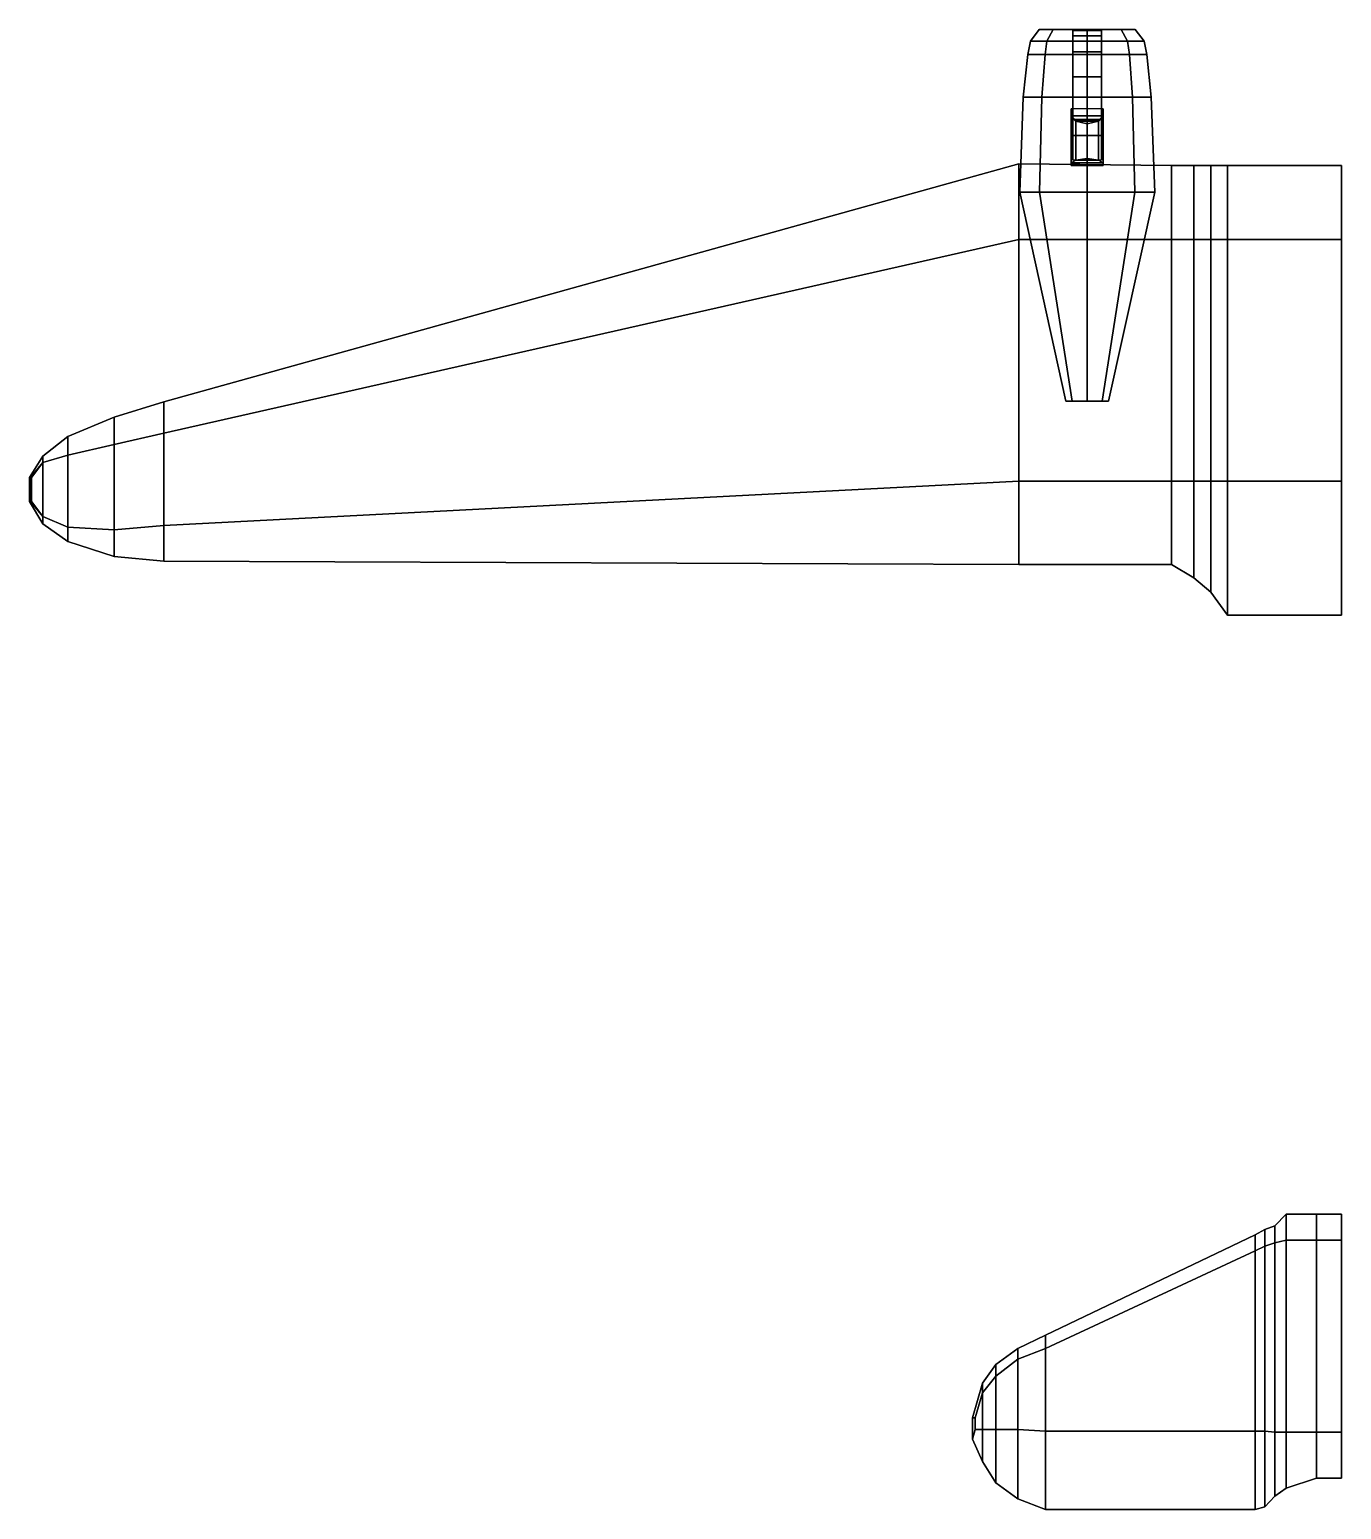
# Model space of a CAD drawing. Extents: x -14.8 to 0, y -9.8 to 6.8.
import ezdxf

# ---------------------------------------------------------------- set-up
doc = ezdxf.new("R2010")
doc.units = 0
doc.layers.add('WING2', color=1, linetype='CONTINUOUS')

msp = doc.modelspace()

# ---------------------------------------------------------------- linework, layer by layer
at = {"layer": 'WING2'}
for points in [[(-3.5, 6.7, -0.95), (-3.313, 6.7, -1.403), (-3.242, 6.83, -1.332), (-3.4, 6.83, -0.95)], [(-3.313, 6.7, -0.497), (-3.5, 6.7, -0.95), (-3.4, 6.83, -0.95), (-3.242, 6.83, -0.568)], [(-2.32, 6.83, -0.95), (-3.242, 6.83, -0.568), (-3.4, 6.83, -0.95), (-2.478, 6.83, -1.332)], [(-2.478, 6.83, -1.332), (-3.4, 6.83, -0.95), (-3.242, 6.83, -1.332), (-2.86, 6.83, -1.49)], [(-3.313, 6.7, -1.403), (-2.86, 6.7, -1.59), (-2.86, 6.83, -1.49), (-3.242, 6.83, -1.332)], [(-2.86, 6.7, -0.31), (-3.313, 6.7, -0.497), (-3.242, 6.83, -0.568), (-2.86, 6.83, -0.41)], [(-2.478, 6.83, -0.568), (-2.86, 6.83, -0.41), (-3.242, 6.83, -0.568), (-2.32, 6.83, -0.95)], [(-2.86, 6.7, -1.59), (-2.407, 6.7, -1.403), (-2.478, 6.83, -1.332), (-2.86, 6.83, -1.49)], [(-2.407, 6.7, -0.497), (-2.86, 6.7, -0.31), (-2.86, 6.83, -0.41), (-2.478, 6.83, -0.568)], [(-2.407, 6.7, -1.403), (-2.22, 6.7, -0.95), (-2.32, 6.83, -0.95), (-2.478, 6.83, -1.332)], [(-2.22, 6.7, -0.95), (-2.407, 6.7, -0.497), (-2.478, 6.83, -0.568), (-2.32, 6.83, -0.95)], [(-3.53, 6.55, -0.95), (-3.334, 6.55, -1.424), (-3.313, 6.7, -1.403), (-3.5, 6.7, -0.95)], [(-3.334, 6.55, -0.476), (-3.53, 6.55, -0.95), (-3.5, 6.7, -0.95), (-3.313, 6.7, -0.497)], [(-3.334, 6.55, -1.424), (-2.86, 6.55, -1.62), (-2.86, 6.7, -1.59), (-3.313, 6.7, -1.403)], [(-2.86, 6.55, -0.28), (-3.334, 6.55, -0.476), (-3.313, 6.7, -0.497), (-2.86, 6.7, -0.31)], [(-2.7, 6.82, -0.22), (-2.7, 6.76, -0.17), (-3.02, 6.76, -0.17), (-3.02, 6.82, -0.22)], [(-3.02, 6.82, -0.22), (-3.02, 6.76, -0.39), (-2.7, 6.76, -0.39), (-2.7, 6.82, -0.22)], [(-3.02, 6.76, -0.17), (-3.02, 6.7, -0.39), (-3.02, 6.76, -0.39), (-3.02, 6.82, -0.22)], [(-2.7, 6.76, -0.17), (-2.7, 6.58, -0.11), (-3.02, 6.58, -0.11), (-3.02, 6.76, -0.17)], [(-3.02, 6.58, -0.11), (-3.02, 6.55, -0.36), (-3.02, 6.7, -0.39), (-3.02, 6.76, -0.17)], [(-2.86, 6.55, -1.62), (-2.386, 6.55, -1.424), (-2.407, 6.7, -1.403), (-2.86, 6.7, -1.59)], [(-2.386, 6.55, -0.476), (-2.86, 6.55, -0.28), (-2.86, 6.7, -0.31), (-2.407, 6.7, -0.497)], [(-2.7, 6.76, -0.39), (-2.7, 6.7, -0.39), (-2.7, 6.76, -0.17), (-2.7, 6.82, -0.22)], [(-2.7, 6.7, -0.39), (-2.7, 6.55, -0.36), (-2.7, 6.58, -0.11), (-2.7, 6.76, -0.17)], [(-2.386, 6.55, -1.424), (-2.19, 6.55, -0.95), (-2.22, 6.7, -0.95), (-2.407, 6.7, -1.403)], [(-2.19, 6.55, -0.95), (-2.386, 6.55, -0.476), (-2.407, 6.7, -0.497), (-2.22, 6.7, -0.95)], [(-3.334, 6.55, -1.424), (-3.53, 6.55, -0.95), (-3.58, 6.07, -0.95), (-3.369, 6.07, -1.459)], [(-3.53, 6.55, -0.95), (-3.334, 6.55, -0.476), (-3.369, 6.07, -0.441), (-3.58, 6.07, -0.95)], [(-2.86, 6.55, -1.62), (-3.334, 6.55, -1.424), (-3.369, 6.07, -1.459), (-2.86, 6.07, -1.67)], [(-3.334, 6.55, -0.476), (-2.86, 6.55, -0.28), (-2.86, 6.07, -0.23), (-3.369, 6.07, -0.441)], [(-3.02, 6.3, -0.08), (-3.02, 6.07, -0.3), (-3.02, 6.55, -0.36), (-3.02, 6.58, -0.11)], [(-2.7, 6.58, -0.11), (-2.7, 6.3, -0.08), (-3.02, 6.3, -0.08), (-3.02, 6.58, -0.11)], [(-2.386, 6.55, -1.424), (-2.86, 6.55, -1.62), (-2.86, 6.07, -1.67), (-2.351, 6.07, -1.459)], [(-2.86, 6.55, -0.28), (-2.386, 6.55, -0.476), (-2.351, 6.07, -0.441), (-2.86, 6.07, -0.23)], [(-2.7, 6.55, -0.36), (-2.7, 6.07, -0.3), (-2.7, 6.3, -0.08), (-2.7, 6.58, -0.11)], [(-2.19, 6.55, -0.95), (-2.386, 6.55, -1.424), (-2.351, 6.07, -1.459), (-2.14, 6.07, -0.95)], [(-2.386, 6.55, -0.476), (-2.19, 6.55, -0.95), (-2.14, 6.07, -0.95), (-2.351, 6.07, -0.441)], [(-2.7, 6.3, -0.08), (-2.7, 5.82, -0.08), (-3.02, 5.82, -0.08), (-3.02, 6.3, -0.08)], [(-3.02, 5.82, -0.08), (-3.02, 5.84, -0.29), (-3.02, 6.07, -0.3), (-3.02, 6.3, -0.08)], [(-2.7, 6.07, -0.3), (-2.7, 5.84, -0.29), (-2.7, 5.82, -0.08), (-2.7, 6.3, -0.08)], [(-3.369, 6.07, -1.459), (-3.58, 6.07, -0.95), (-3.62, 5, -0.95), (-3.397, 5, -1.487)], [(-3.58, 6.07, -0.95), (-3.369, 6.07, -0.441), (-3.397, 5, -0.413), (-3.62, 5, -0.95)], [(-2.86, 6.07, -1.67), (-3.369, 6.07, -1.459), (-3.397, 5, -1.487), (-2.86, 5, -1.71)], [(-3.369, 6.07, -0.441), (-2.86, 6.07, -0.23), (-2.86, 5, -0.19), (-3.397, 5, -0.413)], [(-2.351, 6.07, -1.459), (-2.86, 6.07, -1.67), (-2.86, 5, -1.71), (-2.323, 5, -1.487)], [(-2.86, 6.07, -0.23), (-2.351, 6.07, -0.441), (-2.323, 5, -0.413), (-2.86, 5, -0.19)], [(-2.14, 6.07, -0.95), (-2.351, 6.07, -1.459), (-2.323, 5, -1.487), (-2.1, 5, -0.95)], [(-2.351, 6.07, -0.441), (-2.14, 6.07, -0.95), (-2.1, 5, -0.95), (-2.323, 5, -0.413)], [(-2.68, 5.86, -1.84), (-2.68, 5.94, -1.6), (-3.04, 5.94, -1.6), (-3.04, 5.86, -1.84)], [(-3.04, 5.3, -1.62), (-3.04, 5.33, -1.84), (-3.04, 5.86, -1.84), (-3.04, 5.94, -1.6)], [(-2.733, 5.8, -1.967), (-2.68, 5.86, -1.84), (-3.04, 5.86, -1.84), (-2.987, 5.8, -1.967)], [(-3.04, 5.33, -1.84), (-2.987, 5.36, -1.967), (-2.987, 5.8, -1.967), (-3.04, 5.86, -1.84)], [(-3.02, 5.64, -0.1), (-3.02, 5.36, -0.29), (-3.02, 5.84, -0.29), (-3.02, 5.82, -0.08)], [(-2.733, 5.36, -1.967), (-2.68, 5.33, -1.84), (-2.68, 5.86, -1.84), (-2.733, 5.8, -1.967)], [(-2.7, 5.84, -0.29), (-2.7, 5.36, -0.29), (-2.7, 5.64, -0.1), (-2.7, 5.82, -0.08)], [(-2.68, 5.33, -1.84), (-2.68, 5.3, -1.62), (-2.68, 5.94, -1.6), (-2.68, 5.86, -1.84)], [(-2.7, 5.82, -0.08), (-2.7, 5.64, -0.1), (-3.02, 5.64, -0.1), (-3.02, 5.82, -0.08)], [(-2.86, 5.77, -2.02), (-2.733, 5.8, -1.967), (-2.987, 5.8, -1.967), (-2.86, 5.77, -2.02)], [(-2.987, 5.36, -1.967), (-2.86, 5.38, -2.02), (-2.86, 5.77, -2.02), (-2.987, 5.8, -1.967)], [(-2.86, 5.38, -2.02), (-2.733, 5.36, -1.967), (-2.733, 5.8, -1.967), (-2.86, 5.77, -2.02)], [(-2.7, 5.64, -0.1), (-2.7, 5.36, -0.29), (-3.02, 5.36, -0.29), (-3.02, 5.64, -0.1)], [(-2.987, 5.36, -1.967), (-3.04, 5.33, -1.84), (-2.68, 5.33, -1.84), (-2.733, 5.36, -1.967)], [(-3.04, 5.33, -1.84), (-3.04, 5.3, -1.62), (-2.68, 5.3, -1.62), (-2.68, 5.33, -1.84)], [(-2.86, 5.38, -2.02), (-2.987, 5.36, -1.967), (-2.733, 5.36, -1.967), (-2.86, 5.38, -2.02)], [(-13.25, 2.29, -0.02), (-3.63, 4.47, -1.22), (-3.63, 5.32, -0.86), (-13.25, 2.64, 0.11)], [(-13.25, 2.64, 0.11), (-3.63, 5.32, -0.86), (-3.63, 4.47, -0.48), (-13.25, 2.29, 0.21)], [(-3.63, 4.47, -1.22), (-1.91, 4.47, -1.17), (-1.91, 5.3, -0.86), (-3.63, 5.32, -0.86)], [(-3.63, 5.32, -0.86), (-1.91, 5.3, -0.86), (-1.91, 4.47, -0.45), (-3.63, 4.47, -0.48)], [(-1.91, 4.47, -1.17), (-1.66, 4.47, -1.17), (-1.66, 5.3, -0.86), (-1.91, 5.3, -0.86)], [(-1.91, 5.3, -0.86), (-1.66, 5.3, -0.86), (-1.66, 4.47, -0.45), (-1.91, 4.47, -0.45)], [(-1.66, 4.47, -1.17), (-1.47, 4.47, -1.17), (-1.47, 5.3, -0.86), (-1.66, 5.3, -0.86)], [(-1.66, 5.3, -0.86), (-1.47, 5.3, -0.86), (-1.47, 4.47, -0.42), (-1.66, 4.47, -0.45)], [(-1.47, 4.47, -1.17), (-1.28, 4.47, -1.17), (-1.28, 5.3, -0.86), (-1.47, 5.3, -0.86)], [(-1.47, 5.3, -0.86), (-1.28, 5.3, -0.86), (-1.28, 4.47, -0.08), (-1.47, 4.47, -0.42)], [(-1.28, 4.47, -1.17), (0, 4.47, -1.16), (0, 5.3, -0.86), (-1.28, 5.3, -0.86)], [(-1.28, 5.3, -0.86), (0, 5.3, -0.86), (0, 4.47, -0.08), (-1.28, 4.47, -0.08)], [(-3.62, 5, -0.95), (-3.397, 5, -0.413), (-3.03, 2.65, -0.78), (-3.1, 2.65, -0.95)], [(-3.397, 5, -1.487), (-3.62, 5, -0.95), (-3.1, 2.65, -0.95), (-3.03, 2.65, -1.12)], [(-2.86, 5, -1.71), (-3.397, 5, -1.487), (-3.03, 2.65, -1.12), (-2.86, 2.65, -1.19)], [(-3.397, 5, -0.413), (-2.86, 5, -0.19), (-2.86, 2.65, -0.71), (-3.03, 2.65, -0.78)], [(-2.323, 5, -1.487), (-2.86, 5, -1.71), (-2.86, 2.65, -1.19), (-2.69, 2.65, -1.12)], [(-2.86, 5, -0.19), (-2.323, 5, -0.413), (-2.69, 2.65, -0.78), (-2.86, 2.65, -0.71)], [(-2.323, 5, -0.413), (-2.1, 5, -0.95), (-2.62, 2.65, -0.95), (-2.69, 2.65, -0.78)], [(-2.1, 5, -0.95), (-2.323, 5, -1.487), (-2.69, 2.65, -1.12), (-2.62, 2.65, -0.95)], [(-13.25, 1.25, -0.02), (-3.63, 1.75, -1.22), (-3.63, 4.47, -1.22), (-13.25, 2.29, -0.02)], [(-3.63, 4.47, -0.48), (-3.63, 1.75, -0.48), (-13.25, 1.25, 0.21), (-13.25, 2.29, 0.21)], [(-3.63, 1.75, -1.22), (-1.91, 1.75, -1.17), (-1.91, 4.47, -1.17), (-3.63, 4.47, -1.22)], [(-1.91, 4.47, -0.45), (-1.91, 1.75, -0.45), (-3.63, 1.75, -0.48), (-3.63, 4.47, -0.48)], [(-1.91, 1.75, -1.17), (-1.66, 1.75, -1.17), (-1.66, 4.47, -1.17), (-1.91, 4.47, -1.17)], [(-1.66, 4.47, -0.45), (-1.66, 1.75, -0.45), (-1.91, 1.75, -0.45), (-1.91, 4.47, -0.45)], [(-1.66, 1.75, -1.17), (-1.47, 1.75, -1.17), (-1.47, 4.47, -1.17), (-1.66, 4.47, -1.17)], [(-1.47, 4.47, -0.42), (-1.47, 1.75, -0.42), (-1.66, 1.75, -0.45), (-1.66, 4.47, -0.45)], [(-1.47, 1.75, -1.17), (-1.28, 1.75, -1.17), (-1.28, 4.47, -1.17), (-1.47, 4.47, -1.17)], [(-1.28, 4.47, -0.08), (-1.28, 1.75, -0.08), (-1.47, 1.75, -0.42), (-1.47, 4.47, -0.42)], [(0, 4.47, -0.08), (0, 1.75, -0.08), (-1.28, 1.75, -0.08), (-1.28, 4.47, -0.08)], [(-1.28, 1.75, -1.17), (0, 1.75, -1.16), (0, 4.47, -1.16), (-1.28, 4.47, -1.17)], [(-13.81, 2.16, 0.06), (-13.25, 2.29, -0.02), (-13.25, 2.64, 0.11), (-13.81, 2.47, 0.16)], [(-13.81, 2.47, 0.16), (-13.25, 2.64, 0.11), (-13.25, 2.29, 0.21), (-13.81, 2.16, 0.25)], [(-14.33, 2.04, 0.16), (-13.81, 2.16, 0.06), (-13.81, 2.47, 0.16), (-14.33, 2.25, 0.23)], [(-14.33, 2.25, 0.23), (-13.81, 2.47, 0.16), (-13.81, 2.16, 0.25), (-14.33, 2.04, 0.29)], [(-14.61, 1.96, 0.22), (-14.33, 2.04, 0.16), (-14.33, 2.25, 0.23), (-14.61, 2.03, 0.27)], [(-14.61, 2.03, 0.27), (-14.33, 2.25, 0.23), (-14.33, 2.04, 0.29), (-14.61, 1.96, 0.31)], [(-13.81, 1.2, 0.06), (-13.25, 1.25, -0.02), (-13.25, 2.29, -0.02), (-13.81, 2.16, 0.06)], [(-13.25, 2.29, 0.21), (-13.25, 1.25, 0.21), (-13.81, 1.2, 0.25), (-13.81, 2.16, 0.25)], [(-14.74, 1.79, 0.24), (-14.61, 1.96, 0.22), (-14.61, 2.03, 0.27), (-14.76, 1.79, 0.28)], [(-14.76, 1.79, 0.28), (-14.61, 2.03, 0.27), (-14.61, 1.96, 0.31), (-14.75, 1.79, 0.31)], [(-14.61, 1.35, 0.22), (-14.33, 1.23, 0.16), (-14.33, 2.04, 0.16), (-14.61, 1.96, 0.22)], [(-14.33, 2.04, 0.29), (-14.33, 1.23, 0.29), (-14.61, 1.35, 0.31), (-14.61, 1.96, 0.31)], [(-14.33, 1.23, 0.16), (-13.81, 1.2, 0.06), (-13.81, 2.16, 0.06), (-14.33, 2.04, 0.16)], [(-13.81, 2.16, 0.25), (-13.81, 1.2, 0.25), (-14.33, 1.23, 0.29), (-14.33, 2.04, 0.29)], [(-14.61, 1.96, 0.31), (-14.61, 1.35, 0.31), (-14.75, 1.52, 0.31), (-14.75, 1.79, 0.31)], [(-14.74, 1.52, 0.24), (-14.61, 1.35, 0.22), (-14.61, 1.96, 0.22), (-14.74, 1.79, 0.24)], [(-14.76, 1.79, 0.28), (-14.76, 1.52, 0.28), (-14.74, 1.52, 0.24), (-14.74, 1.79, 0.24)], [(-14.75, 1.79, 0.31), (-14.75, 1.52, 0.31), (-14.76, 1.52, 0.28), (-14.76, 1.79, 0.28)], [(-13.25, 0.85, 0.11), (-3.63, 0.81, -0.86), (-3.63, 1.75, -1.22), (-13.25, 1.25, -0.02)], [(-13.25, 1.25, 0.21), (-3.63, 1.75, -0.48), (-3.63, 0.81, -0.86), (-13.25, 0.85, 0.11)], [(-3.63, 0.81, -0.86), (-1.91, 0.81, -0.86), (-1.91, 1.75, -1.17), (-3.63, 1.75, -1.22)], [(-3.63, 1.75, -0.48), (-1.91, 1.75, -0.45), (-1.91, 0.81, -0.86), (-3.63, 0.81, -0.86)], [(-1.91, 0.81, -0.86), (-1.66, 0.66, -0.86), (-1.66, 1.75, -1.17), (-1.91, 1.75, -1.17)], [(-1.91, 1.75, -0.45), (-1.66, 1.75, -0.45), (-1.66, 0.66, -0.86), (-1.91, 0.81, -0.86)], [(-1.66, 0.66, -0.86), (-1.47, 0.5, -0.86), (-1.47, 1.75, -1.17), (-1.66, 1.75, -1.17)], [(-1.66, 1.75, -0.45), (-1.47, 1.75, -0.42), (-1.47, 0.5, -0.86), (-1.66, 0.66, -0.86)], [(-1.47, 0.5, -0.86), (-1.28, 0.24, -0.86), (-1.28, 1.75, -1.17), (-1.47, 1.75, -1.17)], [(-1.47, 1.75, -0.42), (-1.28, 1.75, -0.08), (-1.28, 0.24, -0.86), (-1.47, 0.5, -0.86)], [(-1.28, 0.24, -0.86), (0, 0.24, -0.86), (0, 1.75, -1.16), (-1.28, 1.75, -1.17)], [(-1.28, 1.75, -0.08), (0, 1.75, -0.08), (0, 0.24, -0.86), (-1.28, 0.24, -0.86)], [(-14.76, 1.52, 0.28), (-14.61, 1.27, 0.27), (-14.61, 1.35, 0.22), (-14.74, 1.52, 0.24)], [(-14.75, 1.52, 0.31), (-14.61, 1.35, 0.31), (-14.61, 1.27, 0.27), (-14.76, 1.52, 0.28)], [(-14.61, 1.27, 0.27), (-14.33, 1.07, 0.23), (-14.33, 1.23, 0.16), (-14.61, 1.35, 0.22)], [(-14.61, 1.35, 0.31), (-14.33, 1.23, 0.29), (-14.33, 1.07, 0.23), (-14.61, 1.27, 0.27)], [(-14.33, 1.07, 0.23), (-13.81, 0.9, 0.16), (-13.81, 1.2, 0.06), (-14.33, 1.23, 0.16)], [(-14.33, 1.23, 0.29), (-13.81, 1.2, 0.25), (-13.81, 0.9, 0.16), (-14.33, 1.07, 0.23)], [(-13.81, 0.9, 0.16), (-13.25, 0.85, 0.11), (-13.25, 1.25, -0.02), (-13.81, 1.2, 0.06)], [(-13.81, 1.2, 0.25), (-13.25, 1.25, 0.21), (-13.25, 0.85, 0.11), (-13.81, 0.9, 0.16)], [(-0.86, -6.67, 0.64), (-0.75, -6.63, 0.64), (-0.75, -6.82, 0.86), (-0.86, -6.86, 0.85)], [(-0.86, -6.86, 0.5), (-0.75, -6.82, 0.5), (-0.75, -6.63, 0.64), (-0.86, -6.67, 0.64)], [(-0.75, -6.63, 0.64), (-0.62, -6.5, 0.64), (-0.62, -6.79, 0.86), (-0.75, -6.82, 0.86)], [(-0.75, -6.82, 0.5), (-0.62, -6.79, 0.5), (-0.62, -6.5, 0.64), (-0.75, -6.63, 0.64)], [(-0.62, -6.5, 0.64), (-0.28, -6.5, 0.64), (-0.28, -6.79, 0.87), (-0.62, -6.79, 0.86)], [(-0.62, -6.79, 0.5), (-0.28, -6.79, 0.48), (-0.28, -6.5, 0.64), (-0.62, -6.5, 0.64)], [(-0.28, -6.5, 0.64), (0, -6.5, 0.64), (0, -6.79, 0.87), (-0.28, -6.79, 0.87)], [(-0.28, -6.79, 0.48), (0, -6.79, 0.48), (0, -6.5, 0.64), (-0.28, -6.5, 0.64)], [(-3.33, -7.86, 0.64), (-0.97, -6.73, 0.64), (-0.97, -6.91, 0.84), (-3.33, -8.01, 0.7)], [(-3.33, -8.01, 0.55), (-0.97, -6.91, 0.5), (-0.97, -6.73, 0.64), (-3.33, -7.86, 0.64)], [(-0.97, -6.73, 0.64), (-0.86, -6.67, 0.64), (-0.86, -6.86, 0.85), (-0.97, -6.91, 0.84)], [(-0.97, -6.91, 0.5), (-0.86, -6.86, 0.5), (-0.86, -6.67, 0.64), (-0.97, -6.73, 0.64)], [(-0.75, -6.82, 0.86), (-0.75, -8.95, 0.86), (-0.86, -8.94, 0.85), (-0.86, -6.86, 0.85)], [(-0.86, -8.94, 0.5), (-0.75, -8.95, 0.5), (-0.75, -6.82, 0.5), (-0.86, -6.86, 0.5)], [(-0.62, -6.79, 0.86), (-0.62, -8.95, 0.86), (-0.75, -8.95, 0.86), (-0.75, -6.82, 0.86)], [(-0.75, -8.95, 0.5), (-0.62, -8.95, 0.5), (-0.62, -6.79, 0.5), (-0.75, -6.82, 0.5)], [(-0.28, -6.79, 0.87), (-0.28, -8.95, 0.87), (-0.62, -8.95, 0.86), (-0.62, -6.79, 0.86)], [(-0.62, -8.95, 0.5), (-0.28, -8.95, 0.48), (-0.28, -6.79, 0.48), (-0.62, -6.79, 0.5)], [(0, -6.79, 0.87), (0, -8.95, 0.87), (-0.28, -8.95, 0.87), (-0.28, -6.79, 0.87)], [(-0.28, -8.95, 0.48), (0, -8.95, 0.48), (0, -6.79, 0.48), (-0.28, -6.79, 0.48)], [(-0.97, -6.91, 0.84), (-0.97, -8.94, 0.84), (-3.33, -8.94, 0.7), (-3.33, -8.01, 0.7)], [(-3.33, -8.94, 0.55), (-0.97, -8.94, 0.5), (-0.97, -6.91, 0.5), (-3.33, -8.01, 0.55)], [(-0.86, -6.86, 0.85), (-0.86, -8.94, 0.85), (-0.97, -8.94, 0.84), (-0.97, -6.91, 0.84)], [(-0.97, -8.94, 0.5), (-0.86, -8.94, 0.5), (-0.86, -6.86, 0.5), (-0.97, -6.91, 0.5)], [(-3.64, -8.01, 0.64), (-3.33, -7.86, 0.64), (-3.33, -8.01, 0.7), (-3.64, -8.13, 0.69)], [(-3.64, -8.13, 0.56), (-3.33, -8.01, 0.55), (-3.33, -7.86, 0.64), (-3.64, -8.01, 0.64)], [(-3.89, -8.32, 0.58), (-3.64, -8.13, 0.56), (-3.64, -8.01, 0.64), (-3.89, -8.19, 0.64)], [(-3.89, -8.19, 0.64), (-3.64, -8.01, 0.64), (-3.64, -8.13, 0.69), (-3.89, -8.32, 0.68)], [(-3.89, -8.92, 0.58), (-3.64, -8.92, 0.56), (-3.64, -8.13, 0.56), (-3.89, -8.32, 0.58)], [(-3.64, -8.13, 0.69), (-3.64, -8.92, 0.69), (-3.89, -8.92, 0.68), (-3.89, -8.32, 0.68)], [(-3.33, -8.01, 0.7), (-3.33, -8.94, 0.7), (-3.64, -8.92, 0.69), (-3.64, -8.13, 0.69)], [(-3.64, -8.92, 0.56), (-3.33, -8.94, 0.55), (-3.33, -8.01, 0.55), (-3.64, -8.13, 0.56)], [(-4.04, -8.51, 0.59), (-3.89, -8.32, 0.58), (-3.89, -8.19, 0.64), (-4.04, -8.4, 0.64)], [(-4.04, -8.4, 0.64), (-3.89, -8.19, 0.64), (-3.89, -8.32, 0.68), (-4.04, -8.51, 0.67)], [(-4.04, -8.92, 0.59), (-3.89, -8.92, 0.58), (-3.89, -8.32, 0.58), (-4.04, -8.51, 0.59)], [(-3.89, -8.32, 0.68), (-3.89, -8.92, 0.68), (-4.04, -8.92, 0.67), (-4.04, -8.51, 0.67)], [(-4.12, -8.79, 0.6), (-4.04, -8.51, 0.59), (-4.04, -8.4, 0.64), (-4.15, -8.79, 0.64)], [(-4.15, -8.79, 0.64), (-4.04, -8.4, 0.64), (-4.04, -8.51, 0.67), (-4.12, -8.79, 0.66)], [(-4.12, -8.92, 0.6), (-4.04, -8.92, 0.59), (-4.04, -8.51, 0.59), (-4.12, -8.79, 0.6)], [(-4.04, -8.51, 0.67), (-4.04, -8.92, 0.67), (-4.12, -8.92, 0.66), (-4.12, -8.79, 0.66)], [(-4.15, -8.79, 0.64), (-4.15, -9.03, 0.64), (-4.12, -8.92, 0.6), (-4.12, -8.79, 0.6)], [(-4.12, -8.79, 0.66), (-4.12, -8.92, 0.66), (-4.15, -9.03, 0.64), (-4.15, -8.79, 0.64)], [(-4.15, -9.03, 0.64), (-4.04, -9.28, 0.64), (-4.04, -8.92, 0.59), (-4.12, -8.92, 0.6)], [(-4.12, -8.92, 0.66), (-4.04, -8.92, 0.67), (-4.04, -9.28, 0.64), (-4.15, -9.03, 0.64)], [(-4.04, -9.28, 0.64), (-3.89, -9.52, 0.64), (-3.89, -8.92, 0.58), (-4.04, -8.92, 0.59)], [(-4.04, -8.92, 0.67), (-3.89, -8.92, 0.68), (-3.89, -9.52, 0.64), (-4.04, -9.28, 0.64)], [(-3.89, -9.52, 0.64), (-3.64, -9.7, 0.64), (-3.64, -8.92, 0.56), (-3.89, -8.92, 0.58)], [(-3.89, -8.92, 0.68), (-3.64, -8.92, 0.69), (-3.64, -9.7, 0.64), (-3.89, -9.52, 0.64)], [(-3.64, -8.92, 0.69), (-3.33, -8.94, 0.7), (-3.33, -9.82, 0.64), (-3.64, -9.7, 0.64)], [(-3.64, -9.7, 0.64), (-3.33, -9.82, 0.64), (-3.33, -8.94, 0.55), (-3.64, -8.92, 0.56)], [(-3.33, -8.94, 0.7), (-0.97, -8.94, 0.84), (-0.97, -9.82, 0.64), (-3.33, -9.82, 0.64)], [(-3.33, -9.82, 0.64), (-0.97, -9.82, 0.64), (-0.97, -8.94, 0.5), (-3.33, -8.94, 0.55)], [(-0.97, -8.94, 0.84), (-0.86, -8.94, 0.85), (-0.86, -9.79, 0.64), (-0.97, -9.82, 0.64)], [(-0.97, -9.82, 0.64), (-0.86, -9.79, 0.64), (-0.86, -8.94, 0.5), (-0.97, -8.94, 0.5)], [(-0.86, -8.94, 0.85), (-0.75, -8.95, 0.86), (-0.75, -9.67, 0.64), (-0.86, -9.79, 0.64)], [(-0.86, -9.79, 0.64), (-0.75, -9.67, 0.64), (-0.75, -8.95, 0.5), (-0.86, -8.94, 0.5)], [(-0.75, -8.95, 0.86), (-0.62, -8.95, 0.86), (-0.62, -9.58, 0.64), (-0.75, -9.67, 0.64)], [(-0.75, -9.67, 0.64), (-0.62, -9.58, 0.64), (-0.62, -8.95, 0.5), (-0.75, -8.95, 0.5)], [(-0.62, -8.95, 0.86), (-0.28, -8.95, 0.87), (-0.28, -9.47, 0.64), (-0.62, -9.58, 0.64)], [(-0.62, -9.58, 0.64), (-0.28, -9.47, 0.64), (-0.28, -8.95, 0.48), (-0.62, -8.95, 0.5)], [(-0.28, -8.95, 0.87), (0, -8.95, 0.87), (0, -9.47, 0.64), (-0.28, -9.47, 0.64)], [(-0.28, -9.47, 0.64), (0, -9.47, 0.64), (0, -8.95, 0.48), (-0.28, -8.95, 0.48)]]:
    msp.add_3dface(points, dxfattribs=at)

doc.saveas('drawing.dxf')
